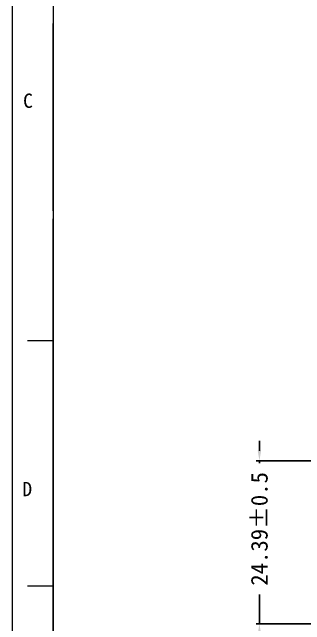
# Model space of a CAD drawing. Header units: inches. Extents: x 384 to 749, y -465 to -75.
# Drawn here: x 384.1 to 427.8, y -379.4 to -287.7 of the extents above; entities that cross this region are included whole.
import ezdxf

# ---------------------------------------------------------------- set-up
doc = ezdxf.new("R2010")
doc.units = ezdxf.units.IN
doc.header["$LTSCALE"] = 1.21
doc.header["$MEASUREMENT"] = 0
doc.header["$PDMODE"] = 3
doc.header["$PDSIZE"] = 0.3125
doc.layers.get('0').update_dxf_attribs({"linetype": 'CONTINUOUS'})
doc.layers.get('Defpoints').update_dxf_attribs({"linetype": 'CONTINUOUS'})
doc.layers.add('标 注', color=3, linetype='CONTINUOUS')
doc.styles.add('仿宋', font='', dxfattribs={"height": 2.5})
doc.styles.add('宋体', font='')
doc.styles.get('仿宋').set_extended_font_data('FangSong_GB2312')
doc.styles.get('宋体').set_extended_font_data('SimSun')
doc.dimstyles.new('HC-1', dxfattribs={"dimtxt": 2.5, "dimasz": 1.5, "dimexe": 0.5, "dimexo": 0.5, "dimgap": 0.9, "dimtad": 0, "dimzin": 0, "dimdsep": 46, "dimtxsty": '仿宋', "dimcen": 0.5, "dimclrd": 3, "dimclre": 3, "dimclrt": 3, "dimazin": 0, "dimtfac": 1, "dimtmove": 0, "dimatfit": 3, "dimfxl": 1, "dimtolj": 1, "dimtzin": 0, "dimarcsym": 0})

# ---------------------------------------------------------------- blocks, each defined once
blk = doc.blocks.new('*D10')
at = {"color": 0, "lineweight": -2}
for p, q in [((421.005, -353.376), (421.005, -351.876)), ((454.961, -354.876), (420.505, -354.876)), ((421.005, -354.876), (421.005, -355.234)), ((421.005, -379.266), (421.005, -374.906)), ((429.083, -379.266), (420.505, -379.266)), ((421.005, -380.766), (421.005, -382.266))]:
    blk.add_line(p, q, dxfattribs=at)
at = {"color": 0}
for points in [[(420.755, -353.376), (421.255, -353.376), (421.005, -354.876)], [(421.255, -380.766), (420.755, -380.766), (421.005, -379.266)]]:
    blk.add_solid(points, dxfattribs=at)
at = {"layer": 'Defpoints', "color": 0}
for p in [(421.005, -354.876), (455.461, -354.876), (429.583, -379.266)]:
    blk.add_point(p, dxfattribs=at)
at = {"color": 7, "lineweight": 5, "insert": (421.005, -365.07), "char_height": 2.5, "attachment_point": 5, "rotation": 90, "style": '仿宋'}
blk.add_mtext('\\A1;24.39%%P0.5', dxfattribs=at)
blk = doc.blocks.new('*D21')
at = {"color": 0, "lineweight": -2}
for p, q in [((429.383, -379.566), (429.383, -381.943)), ((432.883, -379.566), (432.883, -381.943)), ((427.883, -381.443), (426.383, -381.443)), ((429.383, -381.443), (432.883, -381.443)), ((434.383, -381.443), (435.883, -381.443))]:
    blk.add_line(p, q, dxfattribs=at)
at = {"color": 0}
for points in [[(427.883, -381.693), (427.883, -381.193), (429.383, -381.443)], [(434.383, -381.193), (434.383, -381.693), (432.883, -381.443)]]:
    blk.add_solid(points, dxfattribs=at)
at = {"layer": 'Defpoints', "color": 0}
for p in [(429.383, -379.066), (432.883, -379.066), (432.883, -381.443)]:
    blk.add_point(p, dxfattribs=at)
at = {"color": 7, "lineweight": 5, "insert": (440.24, -381.443), "char_height": 2.5, "attachment_point": 5, "style": '仿宋'}
blk.add_mtext('\\A1;3.50', dxfattribs=at)

msp = doc.modelspace()

# ---------------------------------------------------------------- linework, layer by layer
at = {"color": 7, "linetype": 'Continuous', "lineweight": 5}
msp.add_line((384.061, -208.729), (384.061, -464.766), dxfattribs=at)
at = {"linetype": 'Continuous', "lineweight": 5}
for p, q in [((390.181, -214.849), (390.181, -458.647)), ((390.181, -214.849), (390.181, -318.669)), ((390.181, -391.204), (390.181, -318.669)), ((390.181, -336.916), (386.356, -336.916)), ((390.181, -373.659), (386.356, -373.659))]:
    msp.add_line(p, q, dxfattribs=at)
at = {"layer": '标 注', "color": 0, "lineweight": 5}
msp.add_line((390.181, -317.463), (390.181, -289.405), dxfattribs=at)

# ---------------------------------------------------------------- texts
at = {"color": 4, "linetype": 'Continuous', "lineweight": 5, "style": '宋体'}
for s, p in [('C', (385.683, -302.056)), ('D', (385.577, -360.177))]:
    msp.add_text(s, height=2.142, rotation=0, dxfattribs=at).set_placement(p)

# ---------------------------------------------------------------- dimensions: what is measured, and where the dimension line sits
at = {"color": 3, "lineweight": 5}
dim = msp.add_linear_dim(base=(421.005, -354.876), p1=(429.583, -379.266), p2=(455.461, -354.876), angle=90, text='<>%%P0.5', dimstyle='HC-1', override={"dimclrd": 0, "dimclre": 0, "dimclrt": 7, "dimfxl": 0.5, "dimarcsym": 2}, dxfattribs=at)
dim.commit()
dim.dimension.update_dxf_attribs({"geometry": '*D10', "text_midpoint": (421.005, -365.07), "dimtype": 128})
dim = msp.add_linear_dim(base=(432.883, -381.443), p1=(429.383, -379.066), p2=(432.883, -379.066), dimstyle='HC-1', override={"dimclrd": 0, "dimclre": 0, "dimclrt": 7, "dimfxl": 0.5, "dimarcsym": 2}, dxfattribs=at)
dim.commit()
dim.dimension.update_dxf_attribs({"geometry": '*D21', "text_midpoint": (440.24, -381.443)})

doc.saveas('drawing.dxf')
